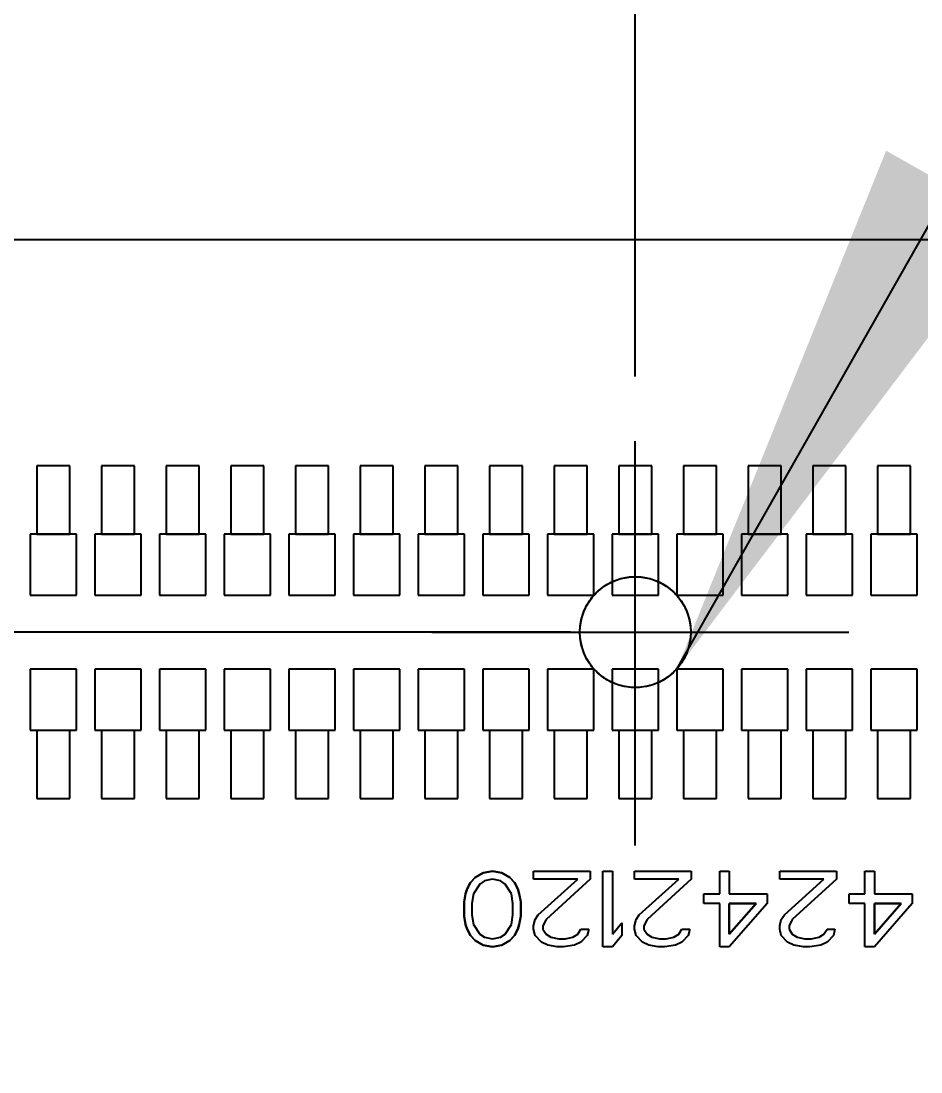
# Model space of a CAD drawing. Header units: millimetres. Extents: x 0 to 420, y 0 to 297.
# Drawn here: x 74.91 to 79.78, y 199.41 to 205.1 of the extents above; entities that cross this region are included whole.
import ezdxf

# ---------------------------------------------------------------- set-up
doc = ezdxf.new("R2010")
doc.units = ezdxf.units.MM
doc.header["$LTSCALE"] = 23.1
doc.layers.get('0').update_dxf_attribs({"linetype": 'CONTINUOUS'})
doc.layers.add('00_COPY_GEOM', color=7, linetype='CONTINUOUS')
doc.styles.get("Standard").update_dxf_attribs({"font": 'SIMPLEX.SHX', "width": 0.8})
doc.dimstyles.new('DIMSTYLE_3', dxfattribs={"dimtxt": 3, "dimasz": 3, "dimexe": 2, "dimexo": 0.35, "dimgap": 0.75, "dimtad": 0, "dimtih": 1, "dimtoh": 1, "dimzin": 0, "dimdsep": 46, "dimtxsty": 'STANDARD', "dimblk": '_FILLED', "dimblk1": '_FILLED', "dimblk2": '_FILLED', "dimcen": 0.09, "dimadec": 3, "dimazin": 0, "dimtp": 0.2, "dimtm": 0.2, "dimtfac": 1, "dimtofl": 0, "dimtmove": 0, "dimatfit": 3, "dimldrblk": '_FILLED', "dimfxl": 1, "dimtolj": 1, "dimtzin": 0, "dimarcsym": 0})
doc.dimstyles.new('DIMSTYLE_7', dxfattribs={"dimtxt": 3, "dimasz": 3, "dimexe": 2, "dimexo": 0.35, "dimgap": 0.75, "dimtad": 0, "dimtih": 1, "dimtoh": 1, "dimdec": 3, "dimzin": 0, "dimdsep": 46, "dimtxsty": 'STANDARD', "dimblk": '_FILLED', "dimblk1": '_FILLED', "dimblk2": '_FILLED', "dimcen": 0.09, "dimadec": 3, "dimazin": 0, "dimtp": 0.2, "dimtm": 0.2, "dimtfac": 1, "dimtdec": 3, "dimtofl": 0, "dimtmove": 0, "dimatfit": 3, "dimldrblk": '_FILLED', "dimfxl": 1, "dimtolj": 1, "dimtzin": 0, "dimarcsym": 0})
doc.dimstyles.get("Standard").update_dxf_attribs({"dimtxt": 3, "dimasz": 3, "dimexe": 2, "dimexo": 0.35, "dimtad": 1, "dimdec": 3, "dimzin": 0, "dimdsep": 46, "dimtxsty": 'STANDARD', "dimblk": '_FILLED', "dimblk1": '_FILLED', "dimblk2": '_FILLED', "dimcen": 0.09, "dimadec": 3, "dimazin": 0, "dimtol": 1, "dimtp": 0.001, "dimtm": 0.001, "dimtfac": 1, "dimtdec": 3, "dimtofl": 0, "dimtmove": 0, "dimatfit": 3, "dimldrblk": '_FILLED', "dimfxl": 1, "dimtolj": 1, "dimtzin": 0, "dimarcsym": 0})

# ---------------------------------------------------------------- blocks, each defined once
blk = doc.blocks.new('*D2')
at = {"color": 2}
for p, q in [((69.9945, 201.7889), (65.9601, 199.0517)), ((77.8851, 201.7889), (69.9945, 201.7889)), ((65.9601, 199.0517), (55.161, 199.0517))]:
    blk.add_line(p, q, dxfattribs=at)
blk = doc.blocks.new('_FILLED')
at = {"color": 0, "linetype": 'BYBLOCK'}
blk.add_solid([(0, 0), (-1, 0.1333), (-1, -0.1333)], dxfattribs=at)
blk = doc.blocks.new('*D21')
at = {"color": 2}
blk.add_line((78.2351, 203.1725), (78.2351, 216.909), dxfattribs=at)
blk = doc.blocks.new('*D22')
at = {"color": 2}
blk.add_line((85.2351, 203.7629), (85.2351, 216.909), dxfattribs=at)

msp = doc.modelspace()

# ---------------------------------------------------------------- linework, layer by layer
at = {"color": 7}
msp.add_line((84.7351, 203.9129), (71.7351, 203.9129), dxfattribs=at)
at = {"color": 2}
for p, q in [((78.2351, 200.6328), (78.2351, 202.8225)), ((74.9951, 202.6889), (74.9951, 202.3189)), ((75.1751, 202.6889), (74.9951, 202.6889)), ((75.1751, 202.3189), (75.1751, 202.6889)), ((75.3451, 202.6889), (75.3451, 202.3189)), ((75.5251, 202.6889), (75.3451, 202.6889)), ((75.5251, 202.3189), (75.5251, 202.6889)), ((75.6951, 202.6889), (75.6951, 202.3189)), ((75.8751, 202.6889), (75.6951, 202.6889)), ((75.8751, 202.3189), (75.8751, 202.6889)), ((76.0451, 202.6889), (76.0451, 202.3189)), ((76.2251, 202.6889), (76.0451, 202.6889)), ((76.2251, 202.3189), (76.2251, 202.6889)), ((76.3951, 202.6889), (76.3951, 202.3189)), ((76.5751, 202.6889), (76.3951, 202.6889)), ((76.5751, 202.3189), (76.5751, 202.6889)), ((76.7451, 202.6889), (76.7451, 202.3189)), ((76.9251, 202.6889), (76.7451, 202.6889)), ((76.9251, 202.3189), (76.9251, 202.6889)), ((77.0951, 202.6889), (77.0951, 202.3189)), ((77.2751, 202.6889), (77.0951, 202.6889)), ((77.2751, 202.3189), (77.2751, 202.6889)), ((77.4451, 202.6889), (77.4451, 202.3189)), ((77.6251, 202.6889), (77.4451, 202.6889)), ((77.6251, 202.3189), (77.6251, 202.6889)), ((77.7951, 202.6889), (77.7951, 202.3189)), ((77.9751, 202.6889), (77.7951, 202.6889)), ((77.9751, 202.3189), (77.9751, 202.6889)), ((78.1451, 202.6889), (78.1451, 202.3189)), ((78.3251, 202.6889), (78.1451, 202.6889)), ((78.3251, 202.3189), (78.3251, 202.6889)), ((78.4951, 202.6889), (78.4951, 202.3189)), ((78.6751, 202.6889), (78.4951, 202.6889)), ((78.6751, 202.3189), (78.6751, 202.6889)), ((78.8451, 202.6889), (78.8451, 202.3189)), ((79.0251, 202.6889), (78.8451, 202.6889)), ((79.0251, 202.3189), (79.0251, 202.6889)), ((79.1951, 202.6889), (79.1951, 202.3189)), ((79.3751, 202.6889), (79.1951, 202.6889)), ((79.3751, 202.3189), (79.3751, 202.6889)), ((79.5451, 202.6889), (79.5451, 202.3189)), ((79.7251, 202.6889), (79.5451, 202.6889)), ((79.7251, 202.3189), (79.7251, 202.6889)), ((74.9601, 202.3189), (74.9601, 201.9889)), ((75.2101, 202.3189), (74.9601, 202.3189)), ((75.2101, 201.9889), (75.2101, 202.3189)), ((75.3101, 202.3189), (75.3101, 201.9889)), ((75.5601, 202.3189), (75.3101, 202.3189)), ((75.5601, 201.9889), (75.5601, 202.3189)), ((75.6601, 202.3189), (75.6601, 201.9889)), ((75.9101, 202.3189), (75.6601, 202.3189)), ((75.9101, 201.9889), (75.9101, 202.3189)), ((76.0101, 202.3189), (76.0101, 201.9889)), ((76.2601, 202.3189), (76.0101, 202.3189)), ((76.2601, 201.9889), (76.2601, 202.3189)), ((76.3601, 202.3189), (76.3601, 201.9889)), ((76.6101, 202.3189), (76.3601, 202.3189)), ((76.6101, 201.9889), (76.6101, 202.3189)), ((76.7101, 202.3189), (76.7101, 201.9889)), ((76.9601, 202.3189), (76.7101, 202.3189)), ((76.9601, 201.9889), (76.9601, 202.3189)), ((77.0601, 202.3189), (77.0601, 201.9889)), ((77.3101, 202.3189), (77.0601, 202.3189)), ((77.3101, 201.9889), (77.3101, 202.3189)), ((77.4101, 202.3189), (77.4101, 201.9889)), ((77.6601, 202.3189), (77.4101, 202.3189)), ((77.6601, 201.9889), (77.6601, 202.3189)), ((77.7601, 202.3189), (77.7601, 201.9889)), ((78.0101, 202.3189), (77.7601, 202.3189)), ((78.0101, 201.9889), (78.0101, 202.3189)), ((78.1101, 202.3189), (78.1101, 201.9889)), ((78.3601, 202.3189), (78.1101, 202.3189)), ((78.3601, 201.9889), (78.3601, 202.3189)), ((78.4601, 202.3189), (78.4601, 201.9889)), ((78.7101, 202.3189), (78.4601, 202.3189)), ((78.7101, 201.9889), (78.7101, 202.3189)), ((78.8101, 202.3189), (78.8101, 201.9889)), ((79.0601, 202.3189), (78.8101, 202.3189)), ((79.0601, 201.9889), (79.0601, 202.3189)), ((79.1601, 202.3189), (79.1601, 201.9889)), ((79.4101, 202.3189), (79.1601, 202.3189)), ((79.4101, 201.9889), (79.4101, 202.3189)), ((79.5101, 202.3189), (79.5101, 201.9889)), ((79.7601, 202.3189), (79.5101, 202.3189)), ((79.7601, 201.9889), (79.7601, 202.3189)), ((74.9601, 201.9889), (75.2101, 201.9889)), ((75.3101, 201.9889), (75.5601, 201.9889)), ((75.6601, 201.9889), (75.9101, 201.9889)), ((76.0101, 201.9889), (76.2601, 201.9889)), ((76.3601, 201.9889), (76.6101, 201.9889)), ((76.7101, 201.9889), (76.9601, 201.9889)), ((77.0601, 201.9889), (77.3101, 201.9889)), ((77.4101, 201.9889), (77.6601, 201.9889)), ((77.7601, 201.9889), (78.0101, 201.9889)), ((78.1101, 201.9889), (78.3601, 201.9889)), ((78.4601, 201.9889), (78.7101, 201.9889)), ((78.8101, 201.9889), (79.0601, 201.9889)), ((79.1601, 201.9889), (79.4101, 201.9889)), ((79.5101, 201.9889), (79.7601, 201.9889)), ((77.1335, 201.7889), (79.3912, 201.7889)), ((74.9601, 201.5889), (74.9601, 201.2589)), ((75.2101, 201.5889), (74.9601, 201.5889)), ((75.2101, 201.2589), (75.2101, 201.5889)), ((75.3101, 201.5889), (75.3101, 201.2589)), ((75.5601, 201.5889), (75.3101, 201.5889)), ((75.5601, 201.2589), (75.5601, 201.5889)), ((75.6601, 201.5889), (75.6601, 201.2589)), ((75.9101, 201.5889), (75.6601, 201.5889)), ((75.9101, 201.2589), (75.9101, 201.5889)), ((76.0101, 201.5889), (76.0101, 201.2589)), ((76.2601, 201.5889), (76.0101, 201.5889)), ((76.2601, 201.2589), (76.2601, 201.5889)), ((76.3601, 201.5889), (76.3601, 201.2589)), ((76.6101, 201.5889), (76.3601, 201.5889)), ((76.6101, 201.2589), (76.6101, 201.5889)), ((76.7101, 201.5889), (76.7101, 201.2589)), ((76.9601, 201.5889), (76.7101, 201.5889)), ((76.9601, 201.2589), (76.9601, 201.5889)), ((77.0601, 201.5889), (77.0601, 201.2589)), ((77.3101, 201.5889), (77.0601, 201.5889)), ((77.3101, 201.2589), (77.3101, 201.5889)), ((77.4101, 201.5889), (77.4101, 201.2589)), ((77.6601, 201.5889), (77.4101, 201.5889)), ((77.6601, 201.2589), (77.6601, 201.5889)), ((77.7601, 201.5889), (77.7601, 201.2589)), ((78.0101, 201.5889), (77.7601, 201.5889)), ((78.0101, 201.2589), (78.0101, 201.5889)), ((78.1101, 201.5889), (78.1101, 201.2589)), ((78.3601, 201.5889), (78.1101, 201.5889)), ((78.3601, 201.2589), (78.3601, 201.5889)), ((78.4601, 201.5889), (78.4601, 201.2589)), ((78.7101, 201.5889), (78.4601, 201.5889)), ((78.7101, 201.2589), (78.7101, 201.5889)), ((78.8101, 201.5889), (78.8101, 201.2589)), ((79.0601, 201.5889), (78.8101, 201.5889)), ((79.0601, 201.2589), (79.0601, 201.5889)), ((79.1601, 201.5889), (79.1601, 201.2589)), ((79.4101, 201.5889), (79.1601, 201.5889)), ((79.4101, 201.2589), (79.4101, 201.5889)), ((79.5101, 201.5889), (79.5101, 201.2589)), ((79.7601, 201.5889), (79.5101, 201.5889)), ((79.7601, 201.2589), (79.7601, 201.5889)), ((74.9601, 201.2589), (75.2101, 201.2589)), ((74.9951, 201.2589), (74.9951, 200.8889)), ((75.1751, 200.8889), (75.1751, 201.2589)), ((75.3101, 201.2589), (75.5601, 201.2589)), ((75.3451, 201.2589), (75.3451, 200.8889)), ((75.5251, 200.8889), (75.5251, 201.2589)), ((75.6601, 201.2589), (75.9101, 201.2589)), ((75.6951, 201.2589), (75.6951, 200.8889)), ((75.8751, 200.8889), (75.8751, 201.2589)), ((76.0101, 201.2589), (76.2601, 201.2589)), ((76.0451, 201.2589), (76.0451, 200.8889)), ((76.2251, 200.8889), (76.2251, 201.2589)), ((76.3601, 201.2589), (76.6101, 201.2589)), ((76.3951, 201.2589), (76.3951, 200.8889)), ((76.5751, 200.8889), (76.5751, 201.2589)), ((76.7101, 201.2589), (76.9601, 201.2589)), ((76.7451, 201.2589), (76.7451, 200.8889)), ((76.9251, 200.8889), (76.9251, 201.2589)), ((77.0601, 201.2589), (77.3101, 201.2589)), ((77.0951, 201.2589), (77.0951, 200.8889)), ((77.2751, 200.8889), (77.2751, 201.2589)), ((77.4101, 201.2589), (77.6601, 201.2589)), ((77.4451, 201.2589), (77.4451, 200.8889)), ((77.6251, 200.8889), (77.6251, 201.2589)), ((77.7601, 201.2589), (78.0101, 201.2589)), ((77.7951, 201.2589), (77.7951, 200.8889)), ((77.9751, 200.8889), (77.9751, 201.2589)), ((78.1101, 201.2589), (78.3601, 201.2589)), ((78.1451, 201.2589), (78.1451, 200.8889)), ((78.3251, 200.8889), (78.3251, 201.2589)), ((78.4601, 201.2589), (78.7101, 201.2589)), ((78.4951, 201.2589), (78.4951, 200.8889)), ((78.6751, 200.8889), (78.6751, 201.2589)), ((78.8101, 201.2589), (79.0601, 201.2589)), ((78.8451, 201.2589), (78.8451, 200.8889)), ((79.0251, 200.8889), (79.0251, 201.2589)), ((79.1601, 201.2589), (79.4101, 201.2589)), ((79.1951, 201.2589), (79.1951, 200.8889)), ((79.3751, 200.8889), (79.3751, 201.2589)), ((79.5101, 201.2589), (79.7601, 201.2589)), ((79.5451, 201.2589), (79.5451, 200.8889)), ((79.7251, 200.8889), (79.7251, 201.2589)), ((74.9951, 200.8889), (75.1751, 200.8889)), ((75.3451, 200.8889), (75.5251, 200.8889)), ((75.6951, 200.8889), (75.8751, 200.8889)), ((76.0451, 200.8889), (76.2251, 200.8889)), ((76.3951, 200.8889), (76.5751, 200.8889)), ((76.7451, 200.8889), (76.9251, 200.8889)), ((77.0951, 200.8889), (77.2751, 200.8889)), ((77.4451, 200.8889), (77.6251, 200.8889)), ((77.7951, 200.8889), (77.9751, 200.8889)), ((78.1451, 200.8889), (78.3251, 200.8889)), ((78.4951, 200.8889), (78.6751, 200.8889)), ((78.8451, 200.8889), (79.0251, 200.8889)), ((79.1951, 200.8889), (79.3751, 200.8889)), ((79.5451, 200.8889), (79.7251, 200.8889)), ((77.368, 200.4596), (77.4107, 200.4857)), ((77.4107, 200.4857), (77.462, 200.4945)), ((77.462, 200.4945), (77.5132, 200.4857)), ((77.5132, 200.4857), (77.5559, 200.4596)), ((77.684, 200.4508), (77.684, 200.4945)), ((77.684, 200.4945), (77.9915, 200.4945)), ((77.9915, 200.4945), (77.9915, 200.4508)), ((78.0599, 200.0845), (78.0599, 200.4945)), ((78.0599, 200.4945), (78.1111, 200.4945)), ((78.1111, 200.4945), (78.1111, 200.1542)), ((78.2307, 200.4508), (78.2307, 200.4945)), ((78.2307, 200.4945), (78.5382, 200.4945)), ((78.5382, 200.4945), (78.5382, 200.4508)), ((78.692, 200.3723), (78.692, 200.4945)), ((78.692, 200.4945), (78.7432, 200.4945)), ((78.7432, 200.4945), (78.7432, 200.3723)), ((79.0165, 200.4508), (79.0165, 200.4945)), ((79.0165, 200.4945), (79.324, 200.4945)), ((79.324, 200.4945), (79.324, 200.4508)), ((79.4778, 200.3723), (79.4778, 200.4945)), ((79.4778, 200.4945), (79.529, 200.4945)), ((79.529, 200.4945), (79.529, 200.3723)), ((77.3253, 200.3985), (77.3424, 200.4334)), ((77.3424, 200.4334), (77.368, 200.4596)), ((77.3936, 200.4247), (77.3595, 200.3723)), ((77.4192, 200.4421), (77.3936, 200.4247)), ((77.462, 200.4508), (77.4192, 200.4421)), ((77.5047, 200.4421), (77.462, 200.4508)), ((77.5303, 200.4247), (77.5047, 200.4421)), ((77.5645, 200.3723), (77.5303, 200.4247)), ((77.5559, 200.4596), (77.5815, 200.4334)), ((77.5815, 200.4334), (77.5986, 200.3985)), ((77.9232, 200.4508), (77.684, 200.4508)), ((77.7097, 200.2589), (77.9232, 200.4508)), ((77.9915, 200.4508), (77.7524, 200.2327)), ((78.4699, 200.4508), (78.2307, 200.4508)), ((78.2563, 200.2589), (78.4699, 200.4508)), ((78.5382, 200.4508), (78.299, 200.2327)), ((79.2557, 200.4508), (79.0165, 200.4508)), ((79.0422, 200.2589), (79.2557, 200.4508)), ((79.324, 200.4508), (79.0849, 200.2327)), ((77.3082, 200.3287), (77.3167, 200.3723)), ((77.3167, 200.3723), (77.3253, 200.3985)), ((77.3595, 200.3723), (77.3509, 200.32)), ((77.573, 200.32), (77.5645, 200.3723)), ((77.5986, 200.3985), (77.6072, 200.3723)), ((77.6072, 200.3723), (77.6157, 200.3287)), ((78.6065, 200.32), (78.6065, 200.3723)), ((78.6065, 200.3723), (78.692, 200.3723)), ((78.7432, 200.3723), (78.9482, 200.3723)), ((78.9482, 200.3723), (78.9482, 200.32)), ((79.3924, 200.32), (79.3924, 200.3723)), ((79.3924, 200.3723), (79.4778, 200.3723)), ((79.529, 200.3723), (79.734, 200.3723)), ((79.734, 200.3723), (79.734, 200.32)), ((77.3082, 200.2502), (77.3082, 200.3287)), ((77.3509, 200.32), (77.3509, 200.2589)), ((77.573, 200.2589), (77.573, 200.32)), ((77.6157, 200.3287), (77.6157, 200.2502)), ((78.692, 200.32), (78.6065, 200.32)), ((78.692, 200.0845), (78.692, 200.32)), ((78.9482, 200.32), (78.7432, 200.0845)), ((78.7432, 200.1542), (78.8884, 200.32)), ((78.7432, 200.32), (78.7432, 200.1542)), ((78.8884, 200.32), (78.7432, 200.32)), ((79.4778, 200.32), (79.3924, 200.32)), ((79.4778, 200.0845), (79.4778, 200.32)), ((79.734, 200.32), (79.529, 200.0845)), ((79.529, 200.1542), (79.6742, 200.32)), ((79.529, 200.32), (79.529, 200.1542)), ((79.6742, 200.32), (79.529, 200.32)), ((77.3167, 200.2066), (77.3082, 200.2502)), ((77.3509, 200.2589), (77.3595, 200.2066)), ((77.5645, 200.2066), (77.573, 200.2589)), ((77.6157, 200.2502), (77.6072, 200.2066)), ((77.6926, 200.2327), (77.7097, 200.2589)), ((78.2392, 200.2327), (78.2563, 200.2589)), ((79.0251, 200.2327), (79.0422, 200.2589)), ((77.3253, 200.1804), (77.3167, 200.2066)), ((77.3424, 200.1455), (77.3253, 200.1804)), ((77.3595, 200.2066), (77.3936, 200.1542)), ((77.5303, 200.1542), (77.5645, 200.2066)), ((77.5986, 200.1804), (77.5815, 200.1455)), ((77.6072, 200.2066), (77.5986, 200.1804)), ((77.684, 200.1979), (77.6926, 200.2327)), ((77.684, 200.1804), (77.684, 200.1979)), ((77.6926, 200.1455), (77.684, 200.1804)), ((77.7524, 200.2327), (77.7353, 200.1979)), ((77.7353, 200.1979), (77.7353, 200.1804)), ((77.7353, 200.1804), (77.7524, 200.1542)), ((77.9232, 200.1542), (77.9403, 200.1804)), ((77.9403, 200.1804), (77.983, 200.1804)), ((77.983, 200.1804), (77.9745, 200.1455)), ((78.1111, 200.1542), (78.1624, 200.2153)), ((78.1624, 200.2153), (78.1624, 200.1455)), ((78.2307, 200.1979), (78.2392, 200.2327)), ((78.2307, 200.1804), (78.2307, 200.1979)), ((78.2392, 200.1455), (78.2307, 200.1804)), ((78.299, 200.2327), (78.282, 200.1979)), ((78.282, 200.1979), (78.282, 200.1804)), ((78.282, 200.1804), (78.299, 200.1542)), ((78.4699, 200.1542), (78.487, 200.1804)), ((78.487, 200.1804), (78.5297, 200.1804)), ((78.5297, 200.1804), (78.5211, 200.1455)), ((79.0165, 200.1979), (79.0251, 200.2327)), ((79.0165, 200.1804), (79.0165, 200.1979)), ((79.0251, 200.1455), (79.0165, 200.1804)), ((79.0849, 200.2327), (79.0678, 200.1979)), ((79.0678, 200.1979), (79.0678, 200.1804)), ((79.0678, 200.1804), (79.0849, 200.1542)), ((79.2557, 200.1542), (79.2728, 200.1804)), ((79.2728, 200.1804), (79.3155, 200.1804)), ((79.3155, 200.1804), (79.307, 200.1455)), ((77.368, 200.1193), (77.3424, 200.1455)), ((77.3936, 200.1542), (77.4192, 200.1368)), ((77.4192, 200.1368), (77.462, 200.1281)), ((77.462, 200.1281), (77.5047, 200.1368)), ((77.5047, 200.1368), (77.5303, 200.1542)), ((77.5815, 200.1455), (77.5559, 200.1193)), ((77.7267, 200.1106), (77.6926, 200.1455)), ((77.7524, 200.1542), (77.778, 200.1368)), ((77.778, 200.1368), (77.8207, 200.1281)), ((77.8207, 200.1281), (77.8549, 200.1281)), ((77.8549, 200.1281), (77.8976, 200.1368)), ((77.8976, 200.1368), (77.9232, 200.1542)), ((77.9745, 200.1455), (77.9403, 200.1106)), ((78.1624, 200.1455), (78.1111, 200.0845)), ((78.2734, 200.1106), (78.2392, 200.1455)), ((78.299, 200.1542), (78.3247, 200.1368)), ((78.3247, 200.1368), (78.3674, 200.1281)), ((78.3674, 200.1281), (78.4015, 200.1281)), ((78.4015, 200.1281), (78.4442, 200.1368)), ((78.4442, 200.1368), (78.4699, 200.1542)), ((78.5211, 200.1455), (78.487, 200.1106)), ((79.0592, 200.1106), (79.0251, 200.1455)), ((79.0849, 200.1542), (79.1105, 200.1368)), ((79.1105, 200.1368), (79.1532, 200.1281)), ((79.1532, 200.1281), (79.1874, 200.1281)), ((79.1874, 200.1281), (79.2301, 200.1368)), ((79.2301, 200.1368), (79.2557, 200.1542)), ((79.307, 200.1455), (79.2728, 200.1106)), ((77.4107, 200.0932), (77.368, 200.1193)), ((77.462, 200.0845), (77.4107, 200.0932)), ((77.5132, 200.0932), (77.462, 200.0845)), ((77.5559, 200.1193), (77.5132, 200.0932)), ((77.7609, 200.0932), (77.7267, 200.1106)), ((77.8122, 200.0845), (77.7609, 200.0932)), ((77.8463, 200.0845), (77.8122, 200.0845)), ((77.9061, 200.0932), (77.8463, 200.0845)), ((77.9403, 200.1106), (77.9061, 200.0932)), ((78.1111, 200.0845), (78.0599, 200.0845)), ((78.3076, 200.0932), (78.2734, 200.1106)), ((78.3588, 200.0845), (78.3076, 200.0932)), ((78.393, 200.0845), (78.3588, 200.0845)), ((78.4528, 200.0932), (78.393, 200.0845)), ((78.487, 200.1106), (78.4528, 200.0932)), ((78.7432, 200.0845), (78.692, 200.0845)), ((79.0934, 200.0932), (79.0592, 200.1106)), ((79.1447, 200.0845), (79.0934, 200.0932)), ((79.1788, 200.0845), (79.1447, 200.0845)), ((79.2386, 200.0932), (79.1788, 200.0845)), ((79.2728, 200.1106), (79.2386, 200.0932)), ((79.529, 200.0845), (79.4778, 200.0845))]:
    msp.add_line(p, q, dxfattribs=at)
for points in [[(77.9351, 201.7889), (77.9353, 201.8001), (77.936, 201.8113), (77.937, 201.8225), (77.9385, 201.8336), (77.9404, 201.8447), (77.9427, 201.8556), (77.9454, 201.8665), (77.9485, 201.8773), (77.952, 201.888), (77.9559, 201.8985), (77.9602, 201.9089), (77.9648, 201.9191), (77.9699, 201.9291), (77.9753, 201.9389), (77.9811, 201.9485), (77.9873, 201.9579), (77.9938, 201.967), (78.0006, 201.9759), (78.0077, 201.9846), (78.0152, 201.9929), (78.023, 202.001), (78.0311, 202.0088), (78.0394, 202.0163), (78.0481, 202.0234), (78.057, 202.0303), (78.0661, 202.0368), (78.0755, 202.0429), (78.0851, 202.0487), (78.0949, 202.0541), (78.105, 202.0592), (78.1152, 202.0639), (78.1255, 202.0682), (78.136, 202.0721), (78.1467, 202.0756), (78.1575, 202.0787), (78.1684, 202.0814), (78.1794, 202.0837), (78.1904, 202.0855), (78.2015, 202.087), (78.2127, 202.0881), (78.2239, 202.0887), (78.2351, 202.0889), (78.2463, 202.0887), (78.2575, 202.0881), (78.2687, 202.087), (78.2798, 202.0855), (78.2909, 202.0837), (78.3019, 202.0814), (78.3128, 202.0787), (78.3236, 202.0756), (78.3342, 202.0721), (78.3447, 202.0682), (78.3551, 202.0639), (78.3653, 202.0592), (78.3753, 202.0541), (78.3851, 202.0487), (78.3947, 202.0429), (78.4041, 202.0368), (78.4133, 202.0303), (78.4222, 202.0234), (78.4308, 202.0163), (78.4392, 202.0088), (78.4473, 202.001), (78.455, 201.9929), (78.4625, 201.9846), (78.4697, 201.9759), (78.4765, 201.967), (78.483, 201.9579), (78.4891, 201.9485), (78.4949, 201.9389), (78.5004, 201.9291), (78.5054, 201.9191), (78.5101, 201.9089), (78.5144, 201.8985), (78.5183, 201.888), (78.5218, 201.8773), (78.5249, 201.8665), (78.5276, 201.8556), (78.5299, 201.8447), (78.5318, 201.8336), (78.5332, 201.8225), (78.5343, 201.8113), (78.5349, 201.8001), (78.5351, 201.7889)], [(78.5351, 201.7889), (78.5349, 201.7777), (78.5343, 201.7665), (78.5332, 201.7553), (78.5318, 201.7442), (78.5299, 201.7331), (78.5276, 201.7221), (78.5249, 201.7112), (78.5218, 201.7005), (78.5183, 201.6898), (78.5144, 201.6793), (78.5101, 201.6689), (78.5054, 201.6587), (78.5004, 201.6487), (78.4949, 201.6389), (78.4891, 201.6293), (78.483, 201.6199), (78.4765, 201.6107), (78.4697, 201.6018), (78.4625, 201.5932), (78.455, 201.5848), (78.4473, 201.5768), (78.4392, 201.569), (78.4308, 201.5615), (78.4222, 201.5543), (78.4133, 201.5475), (78.4041, 201.541), (78.3947, 201.5349), (78.3851, 201.5291), (78.3753, 201.5237), (78.3653, 201.5186), (78.3551, 201.5139), (78.3447, 201.5096), (78.3342, 201.5057), (78.3236, 201.5022), (78.3128, 201.4991), (78.3019, 201.4964), (78.2909, 201.4941), (78.2798, 201.4922), (78.2687, 201.4908), (78.2575, 201.4897), (78.2463, 201.4891), (78.2351, 201.4889), (78.2239, 201.4891), (78.2127, 201.4897), (78.2015, 201.4908), (78.1904, 201.4922), (78.1794, 201.4941), (78.1684, 201.4964), (78.1575, 201.4991), (78.1467, 201.5022), (78.136, 201.5057), (78.1255, 201.5096), (78.1152, 201.5139), (78.105, 201.5186), (78.0949, 201.5237), (78.0851, 201.5291), (78.0755, 201.5349), (78.0661, 201.541), (78.057, 201.5475), (78.0481, 201.5543), (78.0394, 201.5615), (78.0311, 201.569), (78.023, 201.5768), (78.0152, 201.5848), (78.0077, 201.5932), (78.0006, 201.6018), (77.9938, 201.6107), (77.9873, 201.6199), (77.9811, 201.6293), (77.9753, 201.6389), (77.9699, 201.6487), (77.9648, 201.6587), (77.9602, 201.6689), (77.9559, 201.6793), (77.952, 201.6898), (77.9485, 201.7005), (77.9454, 201.7112), (77.9427, 201.7221), (77.9404, 201.7331), (77.9385, 201.7442), (77.937, 201.7553), (77.936, 201.7665), (77.9353, 201.7777), (77.9351, 201.7889)]]:
    msp.add_lwpolyline(points, dxfattribs=at)
at = {"layer": '00_COPY_GEOM', "color": 2}
for p, q in [((78.2351, 200.6328), (78.2351, 202.8225)), ((74.9951, 202.6889), (74.9951, 202.3189)), ((75.1751, 202.6889), (74.9951, 202.6889)), ((75.1751, 202.3189), (75.1751, 202.6889)), ((75.3451, 202.6889), (75.3451, 202.3189)), ((75.5251, 202.6889), (75.3451, 202.6889)), ((75.5251, 202.3189), (75.5251, 202.6889)), ((75.6951, 202.6889), (75.6951, 202.3189)), ((75.8751, 202.6889), (75.6951, 202.6889)), ((75.8751, 202.3189), (75.8751, 202.6889)), ((76.0451, 202.6889), (76.0451, 202.3189)), ((76.2251, 202.6889), (76.0451, 202.6889)), ((76.2251, 202.3189), (76.2251, 202.6889)), ((76.3951, 202.6889), (76.3951, 202.3189)), ((76.5751, 202.6889), (76.3951, 202.6889)), ((76.5751, 202.3189), (76.5751, 202.6889)), ((76.7451, 202.6889), (76.7451, 202.3189)), ((76.9251, 202.6889), (76.7451, 202.6889)), ((76.9251, 202.3189), (76.9251, 202.6889)), ((77.0951, 202.6889), (77.0951, 202.3189)), ((77.2751, 202.6889), (77.0951, 202.6889)), ((77.2751, 202.3189), (77.2751, 202.6889)), ((77.4451, 202.6889), (77.4451, 202.3189)), ((77.6251, 202.6889), (77.4451, 202.6889)), ((77.6251, 202.3189), (77.6251, 202.6889)), ((77.7951, 202.6889), (77.7951, 202.3189)), ((77.9751, 202.6889), (77.7951, 202.6889)), ((77.9751, 202.3189), (77.9751, 202.6889)), ((78.1451, 202.6889), (78.1451, 202.3189)), ((78.3251, 202.6889), (78.1451, 202.6889)), ((78.3251, 202.3189), (78.3251, 202.6889)), ((78.4951, 202.6889), (78.4951, 202.3189)), ((78.6751, 202.6889), (78.4951, 202.6889)), ((78.6751, 202.3189), (78.6751, 202.6889)), ((78.8451, 202.6889), (78.8451, 202.3189)), ((79.0251, 202.6889), (78.8451, 202.6889)), ((79.0251, 202.3189), (79.0251, 202.6889)), ((79.1951, 202.6889), (79.1951, 202.3189)), ((79.3751, 202.6889), (79.1951, 202.6889)), ((79.3751, 202.3189), (79.3751, 202.6889)), ((79.5451, 202.6889), (79.5451, 202.3189)), ((79.7251, 202.6889), (79.5451, 202.6889)), ((79.7251, 202.3189), (79.7251, 202.6889)), ((74.9951, 202.3189), (75.1751, 202.3189)), ((75.3451, 202.3189), (75.5251, 202.3189)), ((75.6951, 202.3189), (75.8751, 202.3189)), ((76.0451, 202.3189), (76.2251, 202.3189)), ((76.3951, 202.3189), (76.5751, 202.3189)), ((76.7451, 202.3189), (76.9251, 202.3189)), ((77.0951, 202.3189), (77.2751, 202.3189)), ((77.4451, 202.3189), (77.6251, 202.3189)), ((77.7951, 202.3189), (77.9751, 202.3189)), ((78.1451, 202.3189), (78.3251, 202.3189)), ((78.4951, 202.3189), (78.6751, 202.3189)), ((78.8451, 202.3189), (79.0251, 202.3189)), ((79.1951, 202.3189), (79.3751, 202.3189)), ((79.5451, 202.3189), (79.7251, 202.3189)), ((77.1335, 201.7889), (79.3912, 201.7889)), ((74.9951, 201.2589), (74.9951, 200.8889)), ((74.9951, 201.2589), (75.1751, 201.2589)), ((75.1751, 200.8889), (75.1751, 201.2589)), ((75.3451, 201.2589), (75.3451, 200.8889)), ((75.3451, 201.2589), (75.5251, 201.2589)), ((75.5251, 200.8889), (75.5251, 201.2589)), ((75.6951, 201.2589), (75.6951, 200.8889)), ((75.6951, 201.2589), (75.8751, 201.2589)), ((75.8751, 200.8889), (75.8751, 201.2589)), ((76.0451, 201.2589), (76.0451, 200.8889)), ((76.0451, 201.2589), (76.2251, 201.2589)), ((76.2251, 200.8889), (76.2251, 201.2589)), ((76.3951, 201.2589), (76.3951, 200.8889)), ((76.3951, 201.2589), (76.5751, 201.2589)), ((76.5751, 200.8889), (76.5751, 201.2589)), ((76.7451, 201.2589), (76.7451, 200.8889)), ((76.7451, 201.2589), (76.9251, 201.2589)), ((76.9251, 200.8889), (76.9251, 201.2589)), ((77.0951, 201.2589), (77.0951, 200.8889)), ((77.0951, 201.2589), (77.2751, 201.2589)), ((77.2751, 200.8889), (77.2751, 201.2589)), ((77.4451, 201.2589), (77.4451, 200.8889)), ((77.4451, 201.2589), (77.6251, 201.2589)), ((77.6251, 200.8889), (77.6251, 201.2589)), ((77.7951, 201.2589), (77.7951, 200.8889)), ((77.7951, 201.2589), (77.9751, 201.2589)), ((77.9751, 200.8889), (77.9751, 201.2589)), ((78.1451, 201.2589), (78.1451, 200.8889)), ((78.1451, 201.2589), (78.3251, 201.2589)), ((78.3251, 200.8889), (78.3251, 201.2589)), ((78.4951, 201.2589), (78.4951, 200.8889)), ((78.4951, 201.2589), (78.6751, 201.2589)), ((78.6751, 200.8889), (78.6751, 201.2589)), ((78.8451, 201.2589), (78.8451, 200.8889)), ((78.8451, 201.2589), (79.0251, 201.2589)), ((79.0251, 200.8889), (79.0251, 201.2589)), ((79.1951, 201.2589), (79.1951, 200.8889)), ((79.1951, 201.2589), (79.3751, 201.2589)), ((79.3751, 200.8889), (79.3751, 201.2589)), ((79.5451, 201.2589), (79.5451, 200.8889)), ((79.5451, 201.2589), (79.7251, 201.2589)), ((79.7251, 200.8889), (79.7251, 201.2589)), ((74.9951, 200.8889), (75.1751, 200.8889)), ((75.3451, 200.8889), (75.5251, 200.8889)), ((75.6951, 200.8889), (75.8751, 200.8889)), ((76.0451, 200.8889), (76.2251, 200.8889)), ((76.3951, 200.8889), (76.5751, 200.8889)), ((76.7451, 200.8889), (76.9251, 200.8889)), ((77.0951, 200.8889), (77.2751, 200.8889)), ((77.4451, 200.8889), (77.6251, 200.8889)), ((77.7951, 200.8889), (77.9751, 200.8889)), ((78.1451, 200.8889), (78.3251, 200.8889)), ((78.4951, 200.8889), (78.6751, 200.8889)), ((78.8451, 200.8889), (79.0251, 200.8889)), ((79.1951, 200.8889), (79.3751, 200.8889)), ((79.5451, 200.8889), (79.7251, 200.8889)), ((77.4107, 200.4857), (77.368, 200.4596)), ((77.462, 200.4945), (77.4107, 200.4857)), ((77.5132, 200.4857), (77.462, 200.4945)), ((77.5559, 200.4596), (77.5132, 200.4857)), ((77.684, 200.4508), (77.684, 200.4945)), ((77.684, 200.4945), (77.9915, 200.4945)), ((77.9915, 200.4945), (77.9915, 200.4508)), ((78.0599, 200.0845), (78.0599, 200.4945)), ((78.0599, 200.4945), (78.1111, 200.4945)), ((78.1111, 200.4945), (78.1111, 200.1542)), ((78.2307, 200.4508), (78.2307, 200.4945)), ((78.2307, 200.4945), (78.5382, 200.4945)), ((78.5382, 200.4945), (78.5382, 200.4508)), ((78.692, 200.3723), (78.692, 200.4945)), ((78.692, 200.4945), (78.7432, 200.4945)), ((78.7432, 200.4945), (78.7432, 200.3723)), ((79.0165, 200.4508), (79.0165, 200.4945)), ((79.0165, 200.4945), (79.324, 200.4945)), ((79.324, 200.4945), (79.324, 200.4508)), ((79.4778, 200.3723), (79.4778, 200.4945)), ((79.4778, 200.4945), (79.529, 200.4945)), ((79.529, 200.4945), (79.529, 200.3723)), ((77.3424, 200.4334), (77.3253, 200.3985)), ((77.368, 200.4596), (77.3424, 200.4334)), ((77.3936, 200.4247), (77.3595, 200.3723)), ((77.4192, 200.4421), (77.3936, 200.4247)), ((77.462, 200.4508), (77.4192, 200.4421)), ((77.5047, 200.4421), (77.462, 200.4508)), ((77.5303, 200.4247), (77.5047, 200.4421)), ((77.5645, 200.3723), (77.5303, 200.4247)), ((77.5815, 200.4334), (77.5559, 200.4596)), ((77.5986, 200.3985), (77.5815, 200.4334)), ((77.9232, 200.4508), (77.684, 200.4508)), ((77.7097, 200.2589), (77.9232, 200.4508)), ((77.9915, 200.4508), (77.7524, 200.2327)), ((78.4699, 200.4508), (78.2307, 200.4508)), ((78.2563, 200.2589), (78.4699, 200.4508)), ((78.5382, 200.4508), (78.299, 200.2327)), ((79.2557, 200.4508), (79.0165, 200.4508)), ((79.0422, 200.2589), (79.2557, 200.4508)), ((79.324, 200.4508), (79.0849, 200.2327)), ((77.3167, 200.3723), (77.3082, 200.3287)), ((77.3253, 200.3985), (77.3167, 200.3723)), ((77.3595, 200.3723), (77.3509, 200.32)), ((77.573, 200.32), (77.5645, 200.3723)), ((77.6072, 200.3723), (77.5986, 200.3985)), ((77.6157, 200.3287), (77.6072, 200.3723)), ((78.6065, 200.32), (78.6065, 200.3723)), ((78.6065, 200.3723), (78.692, 200.3723)), ((78.7432, 200.3723), (78.9482, 200.3723)), ((78.9482, 200.3723), (78.9482, 200.32)), ((79.3924, 200.32), (79.3924, 200.3723)), ((79.3924, 200.3723), (79.4778, 200.3723)), ((79.529, 200.3723), (79.734, 200.3723)), ((79.734, 200.3723), (79.734, 200.32)), ((77.3082, 200.3287), (77.3082, 200.2502)), ((77.3509, 200.32), (77.3509, 200.2589)), ((77.573, 200.2589), (77.573, 200.32)), ((77.6157, 200.2502), (77.6157, 200.3287)), ((78.692, 200.32), (78.6065, 200.32)), ((78.692, 200.0845), (78.692, 200.32)), ((78.9482, 200.32), (78.7432, 200.0845)), ((78.8884, 200.32), (78.7432, 200.1542)), ((78.7432, 200.1542), (78.7432, 200.32)), ((78.7432, 200.32), (78.8884, 200.32)), ((79.4778, 200.32), (79.3924, 200.32)), ((79.4778, 200.0845), (79.4778, 200.32)), ((79.734, 200.32), (79.529, 200.0845)), ((79.6742, 200.32), (79.529, 200.1542)), ((79.529, 200.1542), (79.529, 200.32)), ((79.529, 200.32), (79.6742, 200.32)), ((77.3082, 200.2502), (77.3167, 200.2066)), ((77.3509, 200.2589), (77.3595, 200.2066)), ((77.5645, 200.2066), (77.573, 200.2589)), ((77.6072, 200.2066), (77.6157, 200.2502)), ((77.6926, 200.2327), (77.7097, 200.2589)), ((78.2392, 200.2327), (78.2563, 200.2589)), ((79.0251, 200.2327), (79.0422, 200.2589)), ((77.3167, 200.2066), (77.3253, 200.1804)), ((77.3253, 200.1804), (77.3424, 200.1455)), ((77.3595, 200.2066), (77.3936, 200.1542)), ((77.5303, 200.1542), (77.5645, 200.2066)), ((77.5815, 200.1455), (77.5986, 200.1804)), ((77.5986, 200.1804), (77.6072, 200.2066)), ((77.684, 200.1979), (77.6926, 200.2327)), ((77.684, 200.1804), (77.684, 200.1979)), ((77.6926, 200.1455), (77.684, 200.1804)), ((77.7524, 200.2327), (77.7353, 200.1979)), ((77.7353, 200.1979), (77.7353, 200.1804)), ((77.7353, 200.1804), (77.7524, 200.1542)), ((77.9232, 200.1542), (77.9403, 200.1804)), ((77.9403, 200.1804), (77.983, 200.1804)), ((77.983, 200.1804), (77.9745, 200.1455)), ((78.1111, 200.1542), (78.1624, 200.2153)), ((78.1624, 200.2153), (78.1624, 200.1455)), ((78.2307, 200.1979), (78.2392, 200.2327)), ((78.2307, 200.1804), (78.2307, 200.1979)), ((78.2392, 200.1455), (78.2307, 200.1804)), ((78.299, 200.2327), (78.282, 200.1979)), ((78.282, 200.1979), (78.282, 200.1804)), ((78.282, 200.1804), (78.299, 200.1542)), ((78.4699, 200.1542), (78.487, 200.1804)), ((78.487, 200.1804), (78.5297, 200.1804)), ((78.5297, 200.1804), (78.5211, 200.1455)), ((79.0165, 200.1979), (79.0251, 200.2327)), ((79.0165, 200.1804), (79.0165, 200.1979)), ((79.0251, 200.1455), (79.0165, 200.1804)), ((79.0849, 200.2327), (79.0678, 200.1979)), ((79.0678, 200.1979), (79.0678, 200.1804)), ((79.0678, 200.1804), (79.0849, 200.1542)), ((79.2557, 200.1542), (79.2728, 200.1804)), ((79.2728, 200.1804), (79.3155, 200.1804)), ((79.3155, 200.1804), (79.307, 200.1455)), ((77.3424, 200.1455), (77.368, 200.1193)), ((77.3936, 200.1542), (77.4192, 200.1368)), ((77.4192, 200.1368), (77.462, 200.1281)), ((77.462, 200.1281), (77.5047, 200.1368)), ((77.5047, 200.1368), (77.5303, 200.1542)), ((77.5559, 200.1193), (77.5815, 200.1455)), ((77.7267, 200.1106), (77.6926, 200.1455)), ((77.7524, 200.1542), (77.778, 200.1368)), ((77.778, 200.1368), (77.8207, 200.1281)), ((77.8207, 200.1281), (77.8549, 200.1281)), ((77.8549, 200.1281), (77.8976, 200.1368)), ((77.8976, 200.1368), (77.9232, 200.1542)), ((77.9745, 200.1455), (77.9403, 200.1106)), ((78.1624, 200.1455), (78.1111, 200.0845)), ((78.2734, 200.1106), (78.2392, 200.1455)), ((78.299, 200.1542), (78.3247, 200.1368)), ((78.3247, 200.1368), (78.3674, 200.1281)), ((78.3674, 200.1281), (78.4015, 200.1281)), ((78.4015, 200.1281), (78.4442, 200.1368)), ((78.4442, 200.1368), (78.4699, 200.1542)), ((78.5211, 200.1455), (78.487, 200.1106)), ((79.0592, 200.1106), (79.0251, 200.1455)), ((79.0849, 200.1542), (79.1105, 200.1368)), ((79.1105, 200.1368), (79.1532, 200.1281)), ((79.1532, 200.1281), (79.1874, 200.1281)), ((79.1874, 200.1281), (79.2301, 200.1368)), ((79.2301, 200.1368), (79.2557, 200.1542)), ((79.307, 200.1455), (79.2728, 200.1106)), ((77.368, 200.1193), (77.4107, 200.0932)), ((77.4107, 200.0932), (77.462, 200.0845)), ((77.462, 200.0845), (77.5132, 200.0932)), ((77.5132, 200.0932), (77.5559, 200.1193)), ((77.7609, 200.0932), (77.7267, 200.1106)), ((77.8122, 200.0845), (77.7609, 200.0932)), ((77.8463, 200.0845), (77.8122, 200.0845)), ((77.9061, 200.0932), (77.8463, 200.0845)), ((77.9403, 200.1106), (77.9061, 200.0932)), ((78.1111, 200.0845), (78.0599, 200.0845)), ((78.3076, 200.0932), (78.2734, 200.1106)), ((78.3588, 200.0845), (78.3076, 200.0932)), ((78.393, 200.0845), (78.3588, 200.0845)), ((78.4528, 200.0932), (78.393, 200.0845)), ((78.487, 200.1106), (78.4528, 200.0932)), ((78.7432, 200.0845), (78.692, 200.0845)), ((79.0934, 200.0932), (79.0592, 200.1106)), ((79.1447, 200.0845), (79.0934, 200.0932)), ((79.1788, 200.0845), (79.1447, 200.0845)), ((79.2386, 200.0932), (79.1788, 200.0845)), ((79.2728, 200.1106), (79.2386, 200.0932)), ((79.529, 200.0845), (79.4778, 200.0845))]:
    msp.add_line(p, q, dxfattribs=at)
at = {"layer": '00_COPY_GEOM', "color": 1}
for p, q in [((74.9601, 202.3189), (74.9601, 201.9889)), ((74.9951, 202.3189), (74.9601, 202.3189)), ((75.2101, 202.3189), (75.1751, 202.3189)), ((75.2101, 201.9889), (75.2101, 202.3189)), ((75.3101, 202.3189), (75.3101, 201.9889)), ((75.3451, 202.3189), (75.3101, 202.3189)), ((75.5601, 202.3189), (75.5251, 202.3189)), ((75.5601, 201.9889), (75.5601, 202.3189)), ((75.6601, 202.3189), (75.6601, 201.9889)), ((75.6951, 202.3189), (75.6601, 202.3189)), ((75.9101, 202.3189), (75.8751, 202.3189)), ((75.9101, 201.9889), (75.9101, 202.3189)), ((76.0101, 202.3189), (76.0101, 201.9889)), ((76.0451, 202.3189), (76.0101, 202.3189)), ((76.2601, 202.3189), (76.2251, 202.3189)), ((76.2601, 201.9889), (76.2601, 202.3189)), ((76.3601, 202.3189), (76.3601, 201.9889)), ((76.3951, 202.3189), (76.3601, 202.3189)), ((76.6101, 202.3189), (76.5751, 202.3189)), ((76.6101, 201.9889), (76.6101, 202.3189)), ((76.7101, 202.3189), (76.7101, 201.9889)), ((76.7451, 202.3189), (76.7101, 202.3189)), ((76.9601, 202.3189), (76.9251, 202.3189)), ((76.9601, 201.9889), (76.9601, 202.3189)), ((77.0601, 202.3189), (77.0601, 201.9889)), ((77.0951, 202.3189), (77.0601, 202.3189)), ((77.3101, 202.3189), (77.2751, 202.3189)), ((77.3101, 201.9889), (77.3101, 202.3189)), ((77.4101, 202.3189), (77.4101, 201.9889)), ((77.4451, 202.3189), (77.4101, 202.3189)), ((77.6601, 202.3189), (77.6251, 202.3189)), ((77.6601, 201.9889), (77.6601, 202.3189)), ((77.7601, 202.3189), (77.7601, 201.9889)), ((77.7951, 202.3189), (77.7601, 202.3189)), ((78.0101, 202.3189), (77.9751, 202.3189)), ((78.0101, 201.9889), (78.0101, 202.3189)), ((78.1101, 202.3189), (78.1101, 201.9889)), ((78.1451, 202.3189), (78.1101, 202.3189)), ((78.3601, 202.3189), (78.3251, 202.3189)), ((78.3601, 201.9889), (78.3601, 202.3189)), ((78.4601, 202.3189), (78.4601, 201.9889)), ((78.4951, 202.3189), (78.4601, 202.3189)), ((78.7101, 202.3189), (78.6751, 202.3189)), ((78.7101, 201.9889), (78.7101, 202.3189)), ((78.8101, 202.3189), (78.8101, 201.9889)), ((78.8451, 202.3189), (78.8101, 202.3189)), ((79.0601, 202.3189), (79.0251, 202.3189)), ((79.0601, 201.9889), (79.0601, 202.3189)), ((79.1601, 202.3189), (79.1601, 201.9889)), ((79.1951, 202.3189), (79.1601, 202.3189)), ((79.4101, 202.3189), (79.3751, 202.3189)), ((79.4101, 201.9889), (79.4101, 202.3189)), ((79.5101, 202.3189), (79.5101, 201.9889)), ((79.5451, 202.3189), (79.5101, 202.3189)), ((79.7601, 202.3189), (79.7251, 202.3189)), ((79.7601, 201.9889), (79.7601, 202.3189)), ((74.9601, 201.9889), (75.2101, 201.9889)), ((75.3101, 201.9889), (75.5601, 201.9889)), ((75.6601, 201.9889), (75.9101, 201.9889)), ((76.0101, 201.9889), (76.2601, 201.9889)), ((76.3601, 201.9889), (76.6101, 201.9889)), ((76.7101, 201.9889), (76.9601, 201.9889)), ((77.0601, 201.9889), (77.3101, 201.9889)), ((77.4101, 201.9889), (77.6601, 201.9889)), ((77.7601, 201.9889), (78.0101, 201.9889)), ((78.1101, 201.9889), (78.3601, 201.9889)), ((78.4601, 201.9889), (78.7101, 201.9889)), ((78.8101, 201.9889), (79.0601, 201.9889)), ((79.1601, 201.9889), (79.4101, 201.9889)), ((79.5101, 201.9889), (79.7601, 201.9889)), ((74.9601, 201.5889), (74.9601, 201.2589)), ((75.2101, 201.5889), (74.9601, 201.5889)), ((75.2101, 201.2589), (75.2101, 201.5889)), ((75.3101, 201.5889), (75.3101, 201.2589)), ((75.5601, 201.5889), (75.3101, 201.5889)), ((75.5601, 201.2589), (75.5601, 201.5889)), ((75.6601, 201.5889), (75.6601, 201.2589)), ((75.9101, 201.5889), (75.6601, 201.5889)), ((75.9101, 201.2589), (75.9101, 201.5889)), ((76.0101, 201.5889), (76.0101, 201.2589)), ((76.2601, 201.5889), (76.0101, 201.5889)), ((76.2601, 201.2589), (76.2601, 201.5889)), ((76.3601, 201.5889), (76.3601, 201.2589)), ((76.6101, 201.5889), (76.3601, 201.5889)), ((76.6101, 201.2589), (76.6101, 201.5889)), ((76.7101, 201.5889), (76.7101, 201.2589)), ((76.9601, 201.5889), (76.7101, 201.5889)), ((76.9601, 201.2589), (76.9601, 201.5889)), ((77.0601, 201.5889), (77.0601, 201.2589)), ((77.3101, 201.5889), (77.0601, 201.5889)), ((77.3101, 201.2589), (77.3101, 201.5889)), ((77.4101, 201.5889), (77.4101, 201.2589)), ((77.6601, 201.5889), (77.4101, 201.5889)), ((77.6601, 201.2589), (77.6601, 201.5889)), ((77.7601, 201.5889), (77.7601, 201.2589)), ((78.0101, 201.5889), (77.7601, 201.5889)), ((78.0101, 201.2589), (78.0101, 201.5889)), ((78.1101, 201.5889), (78.1101, 201.2589)), ((78.3601, 201.5889), (78.1101, 201.5889)), ((78.3601, 201.2589), (78.3601, 201.5889)), ((78.4601, 201.5889), (78.4601, 201.2589)), ((78.7101, 201.5889), (78.4601, 201.5889)), ((78.7101, 201.2589), (78.7101, 201.5889)), ((78.8101, 201.5889), (78.8101, 201.2589)), ((79.0601, 201.5889), (78.8101, 201.5889)), ((79.0601, 201.2589), (79.0601, 201.5889)), ((79.1601, 201.5889), (79.1601, 201.2589)), ((79.4101, 201.5889), (79.1601, 201.5889)), ((79.4101, 201.2589), (79.4101, 201.5889)), ((79.5101, 201.5889), (79.5101, 201.2589)), ((79.7601, 201.5889), (79.5101, 201.5889)), ((79.7601, 201.2589), (79.7601, 201.5889)), ((74.9601, 201.2589), (74.9951, 201.2589)), ((75.1751, 201.2589), (75.2101, 201.2589)), ((75.3101, 201.2589), (75.3451, 201.2589)), ((75.5251, 201.2589), (75.5601, 201.2589)), ((75.6601, 201.2589), (75.6951, 201.2589)), ((75.8751, 201.2589), (75.9101, 201.2589)), ((76.0101, 201.2589), (76.0451, 201.2589)), ((76.2251, 201.2589), (76.2601, 201.2589)), ((76.3601, 201.2589), (76.3951, 201.2589)), ((76.5751, 201.2589), (76.6101, 201.2589)), ((76.7101, 201.2589), (76.7451, 201.2589)), ((76.9251, 201.2589), (76.9601, 201.2589)), ((77.0601, 201.2589), (77.0951, 201.2589)), ((77.2751, 201.2589), (77.3101, 201.2589)), ((77.4101, 201.2589), (77.4451, 201.2589)), ((77.6251, 201.2589), (77.6601, 201.2589)), ((77.7601, 201.2589), (77.7951, 201.2589)), ((77.9751, 201.2589), (78.0101, 201.2589)), ((78.1101, 201.2589), (78.1451, 201.2589)), ((78.3251, 201.2589), (78.3601, 201.2589)), ((78.4601, 201.2589), (78.4951, 201.2589)), ((78.6751, 201.2589), (78.7101, 201.2589)), ((78.8101, 201.2589), (78.8451, 201.2589)), ((79.0251, 201.2589), (79.0601, 201.2589)), ((79.1601, 201.2589), (79.1951, 201.2589)), ((79.3751, 201.2589), (79.4101, 201.2589)), ((79.5101, 201.2589), (79.5451, 201.2589)), ((79.7251, 201.2589), (79.7601, 201.2589))]:
    msp.add_line(p, q, dxfattribs=at)
at = {"layer": '00_COPY_GEOM', "color": 2}
msp.add_circle((78.2351, 201.7889), 0.3, dxfattribs=at)

# ---------------------------------------------------------------- dimensions: what is measured, and where the dimension line sits
at = {"color": 2}
for feature_location, offset, dtype, origin, dimstyle, picture, middle in [((78.2351, 203.1725), (0, 13.7364), 1, (65.2351, 202.8225), 'DIMSTYLE_7', '*D21', (77.4851, 218.409)), ((85.2351, 203.7629), (0, 13.1461), 1, (65.2351, 203.4129), 'DIMSTYLE_7', '*D22', (84.4851, 218.409)), ((77.8851, 201.7889), (-22.7241, -2.7372), 0, (79.3912, 180.3463), 'DIMSTYLE_3', '*D2', (41.661, 199.8017))]:
    dim = msp.add_ordinate_dim(feature_location=feature_location, offset=offset, dtype=dtype, origin=origin, dimstyle=dimstyle, override={"dimtad": 1, "dimtih": 0, "dimtoh": 0}, dxfattribs=at)
    dim.commit()
    dim.dimension.update_dxf_attribs({"geometry": picture, "text_midpoint": middle})

# ---------------------------------------------------------------- leaders
msp.add_leader([(78.4601, 201.5889), (96.5926, 233.5478), (99.5926, 233.5478)], dimstyle='STANDARD', override={"dimtad": 0}, dxfattribs=at)

doc.saveas('drawing.dxf')
